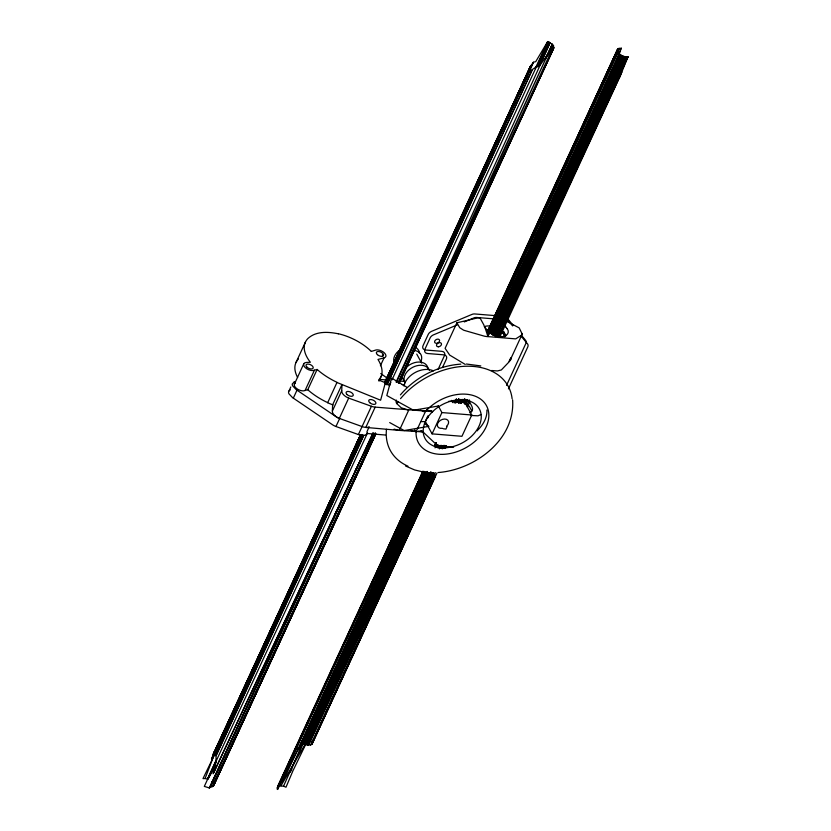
<?xml version="1.0" encoding="UTF-8"?>
<svg xmlns="http://www.w3.org/2000/svg" width="831" height="831" viewBox="0 0 831 831"><rect width="100%" height="100%" fill="white"/><g stroke="black" fill="none" stroke-linecap="round" stroke-linejoin="round"><path stroke-width="1.25" d="M332.369 411.054L332.629 404.811L341.988 384.514L341.728 390.767L332.369 411.054A8.59 4.477 24.8 0 0 339.318 418.409L362.077 426.563A8.59 4.477 24.8 0 0 369.057 427.009M522.045 333.688A10.367 2.888 47.7 0 1 522.076 334.135L521.806 334.893A10.502 3.168 43.4 0 1 521.567 335.111L516.113 338.632A10.751 3.241 43.3 0 1 515.781 338.788L515.23 338.861A11.925 3.49 41.8 0 1 514.711 338.799L487.942 336.607L488.368 331.476L484.535 326.999M214.263 752.699L274.666 621.806L214.699 751.006L211.458 759.15L215.021 752.595L205.091 778.512L202.993 778.626L215.333 753.104M214.897 754.164L216.07 755.743L363.698 435.402L216.029 755.659L216.07 761.279L213.681 772.861L373.161 432.951M491.651 370.512L497.385 370.948L501.332 369.972L509.351 361.599L510.078 358.919M371.353 351.42L376.173 349.924A6.44 3.366 24.8 0 1 384.493 352.998A6.44 3.366 24.8 0 1 384.057 357.849L377.98 359.449A46.463 24.244 24.8 0 1 381.554 375.498A61.234 31.952 24.8 0 1 378.645 380.016L385.355 382.748L380.619 400.22L336.991 382.489M619.313 54.077L621.214 48.167L617.662 49.133L487.163 332.068M425.358 472.018L297.716 750.164L277.461 789.45L277.014 787.83L278.582 785.97L283.537 786.147L302.951 742.893M499.784 334.28L499.701 337.189L620.508 75.289L628.007 56.705C623.697 57.266 618.129 54.96 617.132 50.421L617.662 49.133L556.687 182.332M373.026 432.837L210.181 787.082L213.349 786.178L335.849 519.853M399.244 383.143L553.467 48.769L553.55 45.861L552.189 44.168L547.691 41.55L535.725 61.65L533.409 62.242L530.51 66.22L384.743 382.26M410.763 497.738L411.802 497M431.975 472.984L306.016 744.649L310.534 745.012L311.968 744.233L435.361 476.184L435.257 476.828M422.979 503.441L423.093 502.797L355.221 649.572M384.774 382.426L530.51 66.22L438.643 266.346M214.585 751.182L213.089 754.475L360.54 434.727M396.086 382.063L540.077 65.254L547.972 53.932L553.467 48.769M398.184 382.727L547.972 53.932L396.501 382.343M498.06 337.479L625.909 56.84L497.063 336.171M621.879 72.079L498.829 336.794L628.007 56.705L498.527 336.815L626.127 56.82M360.592 434.966L214.814 754.029M402.297 346.174L403.378 343.826M411.459 326.178L413.609 321.472M420.611 306.182L422.771 301.476M429.772 286.186L433.543 277.949M436.233 272.069L438.394 267.364M439.464 265.016L442.705 257.953M443.775 255.605L447.545 247.368M448.626 245.02L458.317 223.84M459.398 221.493L467.479 203.844M468.559 201.497L530.51 66.22M550.132 42.661L539.329 66.251L550.112 42.651M517.838 267.208L521.619 258.95M524.309 253.06L525.389 250.702M527.55 245.986L530.791 238.913M533.492 233.023L535.642 228.307M538.343 222.407L546.434 204.727M547.515 202.369L555.607 184.69M425.223 471.863L297.716 750.164L302.411 742.737L427.342 471.582M436.576 447.099L437.657 444.741M457.102 402.287L458.722 398.745M488.981 332.701L617.578 52.041L487.382 332.462M616.945 53.039L619.095 48.333L616.602 53.236M311.687 744.389L433.585 478.417L310.534 745.012M498.517 336.815L626.595 56.799M361.963 434.509L214.772 753.862L360.571 434.904L214.273 752.886L214.169 753.644L360.561 434.893L214.242 752.481M385.688 381.72L389.469 373.472M390.549 371.125L398.651 353.466M399.732 351.108L403.513 342.871M406.214 336.981L414.326 319.322M415.407 316.964L437.563 268.704M215.073 754.486L362.139 434.862M386.01 382.966L533.409 62.242L385.407 384.026M215.863 755.421L362.773 434.717M386.083 384.036L529.285 71.601L536.39 66.792L540.077 65.254M208.664 778.045L216.237 761.57M359.532 462.119L209.589 787.996L204.312 786.406L207.771 778.917L212.788 770.804L215.478 762.204L213.089 773.775L359.532 462.119L209.225 788.027M212.778 786.49L375.342 432.847L211.926 786.957M336.929 517.495L374.874 435.049M509.289 286.02L510.909 282.478M524.454 252.977L526.625 248.261M534.208 231.745L535.839 228.203M538.54 222.303L540.711 217.577M547.754 202.245L551.545 193.987M552.625 191.618L556.417 183.36M559.128 177.46L560.759 173.918M561.839 171.56L565.631 163.302M568.342 157.402L570.513 152.686M571.593 150.318L581.347 129.085M582.427 126.717L595.432 98.401M596.513 96.043L604.636 78.343M605.726 75.985L618.181 48.842M436.711 447.265L437.792 444.907M457.258 402.474L458.889 398.942M489.168 332.94L617.89 52.436M447.057 426.615L445.915 429.097L443.12 428.703M427.072 471.385L302.411 742.737L303.523 743.548L305.964 744.638L431.538 472.382M437.906 447.784L438.997 445.426M458.504 402.952L460.135 399.41M490.477 333.345L618.929 53.724M427.799 472.538L303.523 743.548L428.547 472.465M439.152 447.795L440.233 445.437M459.688 403.014L461.309 399.482M491.568 333.501L619.635 54.244L490.892 333.647M429.388 472.839L304.115 743.807L428.91 472.621L304.011 743.766M460.925 403.056L462.555 399.524L460.873 403.035M492.399 334.675L620.986 55.23L492.149 334.571M295.981 362.555L305.341 342.268M369.099 427.02L367.001 431.58A8.59 4.477 24.8 0 1 358.4 434.551L335.963 426.511A8.892 4.643 24.8 0 1 332.4 424.672L292.502 397.582L288.928 393.79A7.905 4.124 24.8 0 1 288.575 391.972L290.798 386.966M294.091 382.634L294.548 381.626L292.263 383.984A7.905 4.124 24.8 0 0 292.605 385.802L296.179 389.604L336.077 416.695A8.892 4.643 24.8 0 0 339.64 418.533L335.963 426.511M294.351 384.223L303.71 363.926M293.322 398.132L296.999 390.155M295.472 383.101A6.44 3.366 24.8 0 0 296.636 388.534A6.44 3.366 24.8 0 0 305.081 390.487L314.44 370.19L317.12 369.442A48.229 25.159 24.8 0 0 337.033 382.333L327.632 402.775L333.086 404.998M305.081 390.487L307.761 389.729L317.12 369.442M339.318 418.409L348.677 398.122A8.59 4.477 24.8 0 1 341.728 390.767M380.421 365.744L384.057 357.849M378.988 381.149L381.585 375.519M358.4 434.551L371.436 406.276A8.59 4.477 24.8 0 0 375.165 407.128L432.587 411.646A14.636 7.635 24.8 0 1 431.777 411.21L430.853 410.701M385.335 383.86L529.285 71.601L528.526 70.666M214.938 754.226L361.994 434.623M375.165 407.128L365.806 427.425L399.16 430.385L394.112 429.16M535.206 68.63L547.691 41.55M216.07 761.279L367.541 432.868M389.261 385.792L390.892 382.26M391.972 379.902L536.39 66.792M549.166 42.225L537.75 66.947L549.229 42.256M213.816 771.833L214.907 769.485M552.345 44.355L545.136 59.468L552.189 44.168M550.828 51.74L553.55 45.861M398.465 382.686L552.033 49.548M399.098 382.54L403.991 371.966M405.071 369.608L419.748 337.874M420.839 335.516L553.997 47.471L398.994 383.278M375.487 434.135L213.879 784.88L375.913 433.616M213.349 786.178L375.56 434.478M408.727 410.109L399.368 430.406L423.208 431.933A30.913 21.596 -28.6 0 0 464.165 441.832A30.913 21.596 -28.6 0 0 472.424 402.349A30.913 21.596 -28.6 0 0 425.368 421.577L420.777 421.618M484.566 327.03A13.016 6.793 24.8 0 1 483.943 325.108L480.089 318.076L477.742 317.878L456.884 322.812L445.094 348.355L449.696 355.097L465.215 364.414M438.114 369.369L444.429 355.678A5.152 3.594 -28.6 0 0 441.791 351.326L425.68 350.007A5.152 3.594 -28.6 0 1 423.041 345.654L428.214 334.426A5.152 3.594 -28.6 0 1 431.642 331.309L471.842 314.461A5.152 3.594 -28.6 0 1 474.73 313.952L495.234 315.624M442.663 367.167L446.34 359.189A5.152 3.594 -28.6 0 0 443.702 354.827L427.591 353.518A5.152 3.594 -28.6 0 1 424.953 349.155L430.126 337.937A5.152 3.594 -28.6 0 1 433.564 334.82L457.206 324.911M427.903 415.853L425.327 421.452L432.089 433.865L461.943 436.296L471.759 415.001L464.996 402.599L448.823 401.28M432.089 433.865L441.915 412.571L438.217 405.798M277.544 786.542L423.031 471.125L277.461 789.45L424.153 471.395M434.436 446.413L436.078 442.84M455.066 401.695L456.323 399.067M422.823 471.935L278.073 786.251L323.737 687.486M435.693 444.066L434.592 446.403L436.192 442.809M455.211 401.57L456.292 399.212M487.267 332.047L617.132 50.421M280.276 782.418L282.976 776.538M288.939 763.616L286.768 768.322L288.97 763.606M295.971 748.357L299.762 740.13L298.204 743.62M302.463 734.261L303.544 731.914M307.335 723.687L308.966 720.165M311.667 714.286L313.838 709.591M320.87 694.321L323.03 689.626M330.613 673.183L333.865 666.14M336.565 660.261L337.646 657.913M345.769 640.296L347.929 635.601M354.972 620.331L358.763 612.104M361.464 606.235L362.545 603.888M366.336 595.661L367.956 592.139M370.668 586.27L372.828 581.565M377.16 572.175L378.791 568.653M379.871 566.295L383.662 558.079M386.363 552.21L387.443 549.852M389.614 545.157L392.855 538.114M402.059 518.149L403.689 514.618M408.551 504.053L404.77 512.27L408.54 504.053M413.942 492.378L417.671 484.276M420.341 478.49L422.48 473.857M282.997 776.528L278.967 785.783L281.678 779.904M302.546 734.209L303.637 731.862M312.331 713.05L313.952 709.529M549.364 199.118L550.475 196.75M558.577 179.122L560.78 174.396M569.952 154.421L571.572 150.889M574.283 145.01L576.527 140.262M583.497 125.014L585.71 120.287M594.871 100.312L596.492 96.791M597.624 94.402L601.426 86.175M607.326 73.263L610.64 66.168M613.351 60.289L614.431 57.941M435.018 447.836L436.649 444.305M455.668 403.077L457.299 399.545M488.264 332.4L617.578 52.041M298.402 748.066L281.055 785.669L305.538 743.568M618.503 54.046L621.214 48.167M438.207 448.002L439.298 445.645M458.847 403.201L460.478 399.669M303.481 742.893L292.096 767.584L291.504 770.295L289.811 772.539M439.422 448.896L441.053 445.354M460.623 402.931L462.254 399.389M492.347 334.654L620.986 55.23M304.115 743.807L429.097 472.704M440.513 447.951L441.593 445.603M461.153 403.16L462.784 399.628M492.679 334.8L621.463 55.448M440.825 448.096L441.915 445.738M462.067 402.152L463.158 399.794M493.115 334.997L622.201 55.77M430.666 471.987L304.956 744.192L430.936 472.101M441.552 448.418L442.643 446.07M462.774 402.464L464.415 398.932M493.801 335.298L622.772 56.03M442.414 448.813L444.045 445.271M463.615 402.838L465.246 399.306M494.601 335.662L623.437 56.331L494.196 335.475M307.096 744.877L432.878 472.662M444.305 447.909L445.395 445.551M464.996 403.128L466.638 399.597M496.034 335.963L625.089 56.674L495.276 336.565M307.771 745.012L433.283 472.746M444.689 447.992L445.78 445.634M464.799 404.385L466.97 399.669M496.315 336.015L625.089 56.674M434.011 472.891L308.436 745.158L435.371 472.662M445.426 448.138L446.507 445.78M465.537 404.531L467.708 399.815M329.138 705.862L321.005 723.51L329.159 705.924M330.229 703.514L339.993 682.344M341.074 679.997L343.245 675.291M344.325 672.933L352.469 655.295M355.18 649.416L358.971 641.179M360.062 638.831L368.195 621.193M369.276 618.835L377.419 601.197M380.131 595.318L383.922 587.081M385.013 584.733L393.146 567.095M394.226 564.737L403.991 543.567M405.081 541.22L408.873 532.983M409.963 530.635L416.466 516.518M419.188 510.639L434.748 477.056M311.968 744.233L437.054 472.891M467.396 407.252L470.086 401.259M509.891 360.768L521.93 334.696M506.526 385.387L525.815 343.567A5.152 3.594 -28.6 0 0 525.587 340.326L521.463 335.36M508.437 388.887L527.727 347.067A5.152 3.594 -28.6 0 0 527.498 343.837L520.902 335.88M304.676 557.237L300.853 565.464L304.665 557.227M215 752.595L213.37 756.127L214.689 750.985M536.795 66.522L548.242 41.81M312.134 570.326L313.225 567.978M315.957 562.088L319.229 555.035M326.853 538.561L329.034 533.855M331.766 527.976L335.579 519.739M341.032 507.97L343.213 503.264M345.945 497.385L354.12 479.736M355.211 477.389L359.034 469.151M360.124 466.793L374.843 435.029M434.582 446.424L436.265 442.84M454.723 402.952L456.468 399.285M324.828 685.128L332.982 667.501M334.062 665.143L337.874 656.916M340.585 651.037L348.74 633.399M349.83 631.041L353.632 622.814M354.723 620.466L362.877 602.828M363.968 600.47L367.769 592.243M370.491 586.364L378.645 568.726M379.725 566.378L383.538 558.141M384.618 555.794L387.88 548.74M388.97 546.383L392.772 538.156M398.755 525.223L403.648 514.638M441.843 448.553L442.933 446.195M463.106 402.609L464.747 399.077M305.777 744.233L292.886 770.919L285.989 787.227L283.537 786.147M443.463 448.293L444.523 445.935M464.737 402.422L465.796 400.064M330.239 703.577L340.014 682.438M341.105 680.09L354.131 651.92M384.556 383.174L529.285 71.601M310.441 567.22L312.622 562.525M320.257 546.081L322.438 541.386M325.17 535.517L326.801 531.996M330.073 524.953L331.714 521.432M334.446 515.563L336.628 510.868M339.349 504.999L341.531 500.304M344.263 494.424L345.904 490.903M349.716 482.686L350.807 480.339M354.629 472.122L356.27 468.601M466.555 405.715L469.286 399.836M455.367 402.048L456.458 399.711M620.508 75.289L618.981 78.446L617.506 79.049M360.124 461.205L373.721 433.678M456.884 322.812L459.751 327.715L463.521 330.136A10.502 6.991 0.7 0 0 464.498 330.458L483.777 336.004A10.761 7.167 0.6 0 0 484.805 336.264L486.249 336.493A11.914 7.697 0.9 0 0 487.361 336.586L490.217 332.795L488.368 331.476M288.959 390.965L290.279 389.864M400.417 394.891C415.375 377.201 437.646 365.702 460.8 364.123M481.045 414.492L478.022 415.822L470.834 415.469M469.806 412.799C475.197 410.711 471.416 404.687 469.058 401.747M464.3 321.929L473.763 317.972A5.152 3.594 -28.6 0 1 476.651 317.463L494.58 318.917M489.241 329.678L488.213 330.052A6.866 3.584 24.8 0 0 487.413 330.894M438.269 406.037L413.506 410.244L386.81 395.546L391.536 378.063L407.117 387.391M438.301 472.517C474.906 469.764 515.397 439.63 512.623 399.877M423.197 411.563L425.472 411.47A38.745 27.059 -28.6 0 1 483.652 401.778A38.745 27.059 -28.6 0 1 461.371 449.976A38.745 27.059 -28.6 0 1 416.092 431.767L411.106 430.531M466.368 364.02L480.827 365.931M379.487 379.383L387.204 380.006M400.064 381.055L405.206 381.471M401.975 384.566L404.541 384.774M432.587 411.646L426.49 410.057M441.915 412.571L471.759 415.001M425.368 421.577A30.82 21.513 -28.7 0 0 423.228 431.933L418.637 431.029M385.397 435.029L367.094 433.491M453.643 447.213L441.344 446.205L437.231 445.115A11.914 3.906 43.8 0 1 436.389 444.45L435.278 443.494A10.751 3.251 43.4 0 1 434.468 442.746L422.834 431.767M408.52 410.088L401.228 407.792L396.782 403.596A67.124 46.879 -28.6 0 1 398.288 401.529M338.404 333.833C328.287 331.694 315.873 330.956 307.802 338.612A47.232 24.639 24.8 0 0 304.634 344.231A43.108 22.489 24.8 0 0 310.358 362.264L306.369 362.451A6.44 3.366 24.8 0 0 305.206 367.572A6.44 3.366 24.8 0 0 314.44 370.19M423.166 471.998L414.627 469.941L405.57 465.994M205.091 778.512L208.124 779.229M420.486 410.244L425.472 411.47L416.092 431.767L414.752 429.866M348.677 398.122L371.436 406.276M506.37 321.161L519.188 327.892L522.013 333.667M389.687 422.574L404.146 430.541L428.91 426.334L424.454 423.665M490.217 332.795L492.44 334.072A13.016 6.793 24.8 0 0 500.906 336.472C505.508 337.687 510.774 332.878 507.024 328.557M421.244 430.863L422.387 431.507A14.626 7.635 24.8 0 0 423.208 431.933M385.355 382.748L389.749 385.439M421.037 430.593L423.228 431.933M380.764 373.535L388.046 378.759M214.408 753.374L214.253 752.533M507.44 318.47L513.215 325.42M512.644 325.949L508.52 320.984A5.152 3.594 -28.6 0 0 507.19 320.08M212.082 781.576L213.37 783.186M504.604 324.848L505.695 326.853M416.757 354.11L421.691 363.157M382.416 354.879L382.946 355.845M504.978 335.89L502.932 332.836L504.864 336.867M505.123 336.43L503.222 332.951A12.455 6.492 24.8 0 0 501.519 331.226M505.934 335.589L503.544 331.507L505.591 336.368M485.159 328.068L487.942 336.607M435.029 474.968L435.288 475.903M422.699 501.405L423.01 502.516M312.051 741.325L312.498 742.935M327.674 402.63A48.229 25.159 24.8 0 1 307.75 389.739M338.394 333.74A39.888 20.817 24.8 0 1 371.312 351.43M298.443 358.909A47.232 24.639 24.8 0 0 295.275 364.529A43.108 22.489 24.8 0 0 297.623 377.482M396.688 403.586A10.086 5.266 24.8 0 1 396.397 400.095M400.542 398.662A67.124 46.879 -28.6 0 1 467.946 366.211A67.124 46.879 -28.6 0 1 512.114 398.787M407.959 466.191A67.124 46.879 -28.6 0 1 386.488 429.263M442.383 428.297A6.014 4.197 -28.6 0 1 437.698 423.395A6.014 4.197 -28.6 0 1 446.289 419.281A6.014 4.197 -28.6 0 1 446.527 426.313M428.266 417.619A10.304 7.199 -28.6 0 1 427.56 416.85M415.355 347.337A13.743 9.598 -28.6 0 1 419.489 353.435M394.351 363.209A13.743 9.598 -28.6 0 1 399.971 349.809M413.703 350.37A13.743 9.598 -28.6 0 1 420.735 361.994M403.918 385.937A18.895 13.192 -28.6 0 1 415.749 372.195A18.895 13.192 -28.6 0 1 433.46 370.886M451.451 400.376A18.895 13.192 -28.6 0 1 453.03 402.723M405.694 368.071A13.743 9.598 -28.6 0 1 419.208 362.025A13.743 9.598 -28.6 0 1 427.996 368.455M405.133 381.585A13.743 9.598 -28.6 0 1 402.266 375.519M405.019 382.79A13.743 9.598 -28.6 0 1 412.82 367.26A13.743 9.598 -28.6 0 1 429.43 370.346M435.818 343.224A2.659 1.859 -28.6 0 1 435.61 339.972A2.659 1.859 -28.6 0 1 439.526 340.159A2.659 1.859 -28.6 0 1 436.659 343.255M510.67 357.797A2.659 1.859 -28.6 0 1 508.977 361.173M477.41 430.583A10.367 6.835 -5.4 0 1 477.368 430.822M467.739 404.822A12.455 6.492 24.8 0 1 469.432 406.536L471.333 410.015A12.455 6.492 24.8 0 1 471.437 411.605M485.086 326.396A12.455 6.492 24.8 0 1 489.355 326.001M505.664 326.874A13.016 6.793 24.8 0 1 506.993 328.588M486.914 410.005A30.913 21.596 -28.6 0 1 477.586 430.292M619.095 48.333L616.945 53.059L619.095 48.333M552.573 44.645L547.733 55.241L552.573 44.645M441.396 445.509L440.305 447.867L441.323 445.478M531.985 70.365L387.038 384.753L531.985 70.365M216.237 760.178L207.563 779L216.247 760.178M397.727 527.54L395.566 532.235L397.665 527.571M313.412 739.974L312.321 742.322L313.412 739.974M319.914 725.858L316.123 734.095L319.925 725.889M290.497 587.777L275.767 619.479L290.486 587.756M299.762 567.812L291.588 585.419L299.752 567.791M309.579 546.673L307.397 551.369L309.568 546.653M315.583 533.751L310.669 544.326L315.572 533.741M320.486 523.187L316.673 531.404L320.475 523.166M329.751 503.222L328.12 506.744L329.751 503.212M333.574 494.996L332.483 497.354L333.563 494.996M307.086 367.25A3.864 2.015 24.8 0 0 313.11 368.154A3.864 2.015 24.8 0 0 308.644 364.123A3.864 2.015 24.8 0 0 307.086 367.25M377.419 354.66A3.864 2.015 24.8 0 0 383.444 355.564A3.864 2.015 24.8 0 0 378.978 351.534A3.864 2.015 24.8 0 0 377.419 354.66M369.774 402.713A3.864 2.015 24.8 0 0 375.799 403.617A3.864 2.015 24.8 0 0 371.322 399.586A3.864 2.015 24.8 0 0 369.774 402.713M347.15 394.611A3.864 2.015 24.8 0 0 353.175 395.514A3.864 2.015 24.8 0 0 348.708 391.484A3.864 2.015 24.8 0 0 347.15 394.611M438.508 346.776A2.659 1.859 -28.6 0 0 441.375 343.504A2.659 1.859 -28.6 0 0 437.127 343.857A2.659 1.859 -28.6 0 0 438.508 346.776"/></g></svg>
